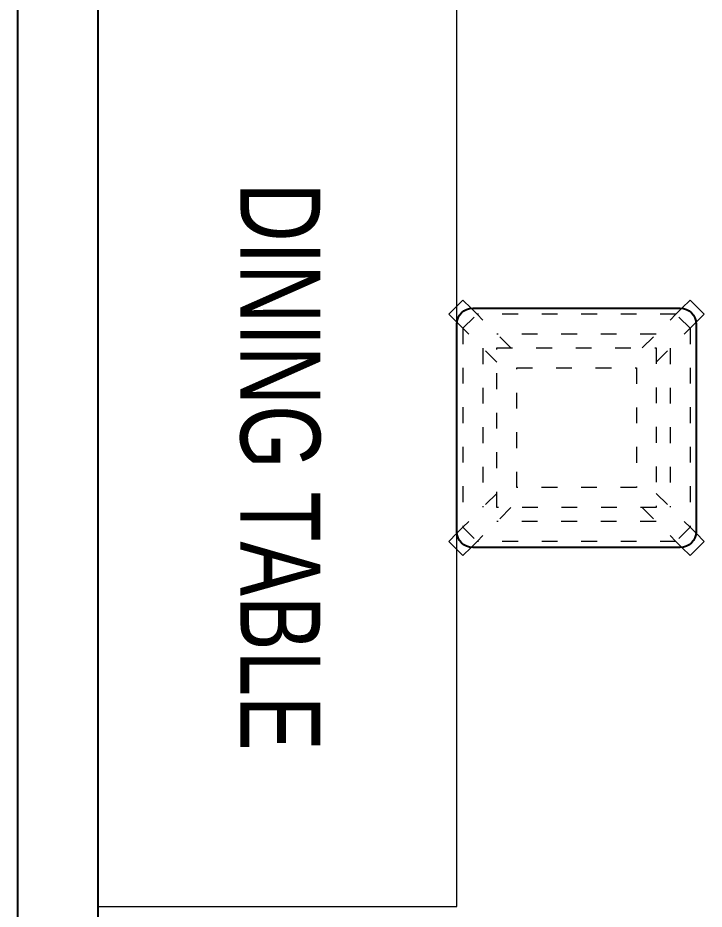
# Model space of a CAD drawing. Header units: feet. Extents: x 9100201 to 9130972, y -7060626 to -7048050.
# Drawn here: x 9121714 to 9122574, y -7052852 to -7051735 of the extents above; entities that cross this region are included whole.
import ezdxf

# ---------------------------------------------------------------- set-up
doc = ezdxf.new("R2010")
doc.units = ezdxf.units.FT
doc.header["$LTSCALE"] = 33
doc.header["$MEASUREMENT"] = 0
doc.linetypes.add('ACAD_ISO03W100', pattern=[30, 12, -18])
for name, color, linetype, lineweight in [('LENS-PARTITION', 21, 'Continuous', 25), ('LENS-TEXT', 31, 'Continuous', 5), ('LK-FF&E WALL', 1, 'Continuous', 9), ('LN-ELEVATION-1', 81, 'Continuous', 25), ('LN-ELEVATION-3', 125, 'Continuous', 18), ('LN-ELEVATION-5', 167, 'Continuous', 5)]:
    doc.layers.add(name, color=color, linetype=linetype, lineweight=lineweight)
doc.styles.add('LK TXT', font='GILC____.TTF', dxfattribs={"height": 100})

# ---------------------------------------------------------------- blocks, each defined once
blk = doc.blocks.new('Stool')
at = {"layer": 'LN-ELEVATION-1', "ltscale": 0.5}
blk.add_lwpolyline([(-130, 300), (130, 300, -0.4142135623730951), (150, 280), (150, 20, -0.4142135623730951), (130, 0), (-130, 0, -0.4142135623730951), (-150, 20), (-150, 280, -0.4142135623730951)], format="xyb", close=True, dxfattribs=at)
at = {"layer": 'LN-ELEVATION-3', "linetype": 'ACAD_ISO03W100', "ltscale": 0.05}
for p, q in [((-82.3223304701969, 250), (-124.6966991401277, 292.374368671095)), ((-124.696699141059, 292.3743686703965), (124.6966991401277, 292.374368671095)), ((82.3223304701969, 250), (124.6966991401277, 292.374368671095)), ((-100, 232.3223304701969), (-142.3743686703965, 274.6966991415247)), ((-142.3743686708621, 274.6966991410591), (-142.3743686708621, 25.30330085894093)), ((100, 232.3223304701969), (142.3743686703965, 274.6966991415247)), ((142.3743686708621, 274.6966991410591), (142.3743686708621, 25.30330085894093)), ((-99.69669914059341, 267.3743686703965), (99.69669913966209, 267.374368671095)), ((-117.3743686703965, 249.6966991408263), (-117.3743686703965, 50.30330085847527)), ((117.3743686703965, 249.6966991408263), (117.3743686703965, 50.30330085847527)), ((-100, 67.67766952980308), (-142.3743686703965, 25.30330085847527)), ((100, 67.67766952980308), (142.3743686703965, 25.30330085847527)), ((-82.3223304701969, 50), (-124.6966991401277, 7.625631328905001)), ((82.3223304701969, 50), (124.6966991401277, 7.625631328905001)), ((-99.69669914059341, 32.62563132960349), (99.69669913966209, 32.625631328905)), ((-124.696699141059, 7.625631329603493), (124.6966991401277, 7.625631328905001))]:
    blk.add_line(p, q, dxfattribs=at)
for points in [[(-132.2008663183078, 299.8785358476453), (-124.696699141059, 292.3743686703965), (-142.3743686708621, 274.6966991410591), (-149.8785358476452, 282.200866318075)], [(132.2008663183078, 299.8785358476453), (124.696699141059, 292.3743686703965), (142.3743686708621, 274.6966991410591), (149.8785358476452, 282.200866318075)], [(-132.2008663183078, 0.1214641523547471), (-124.696699141059, 7.625631329603493), (-142.3743686708621, 25.30330085894093), (-149.8785358476452, 17.79913368192501)], [(132.2008663183078, 0.1214641523547471), (124.696699141059, 7.625631329603493), (142.3743686708621, 25.30330085894093), (149.8785358476452, 17.79913368192501)]]:
    blk.add_lwpolyline(points, dxfattribs=at)
for points in [[(-100, 250), (100, 250), (100, 50), (-100, 50)], [(-75, 225), (75, 225), (75, 75), (-75, 75)]]:
    blk.add_lwpolyline(points, close=True, dxfattribs=at)
at = {"layer": 'LN-ELEVATION-5', "ltscale": 0.5}
for points in [[(-149.8785358476452, 282.200866318075), (-160.0520382001996, 292.3743686706293), (-142.3743686708621, 310.0520381999668), (-132.2008663183078, 299.8785358478781)], [(149.8785358476452, 282.200866318075), (160.0520382001996, 292.3743686706293), (142.3743686708621, 310.0520381999668), (132.2008663183078, 299.8785358478781)], [(-149.8785358476452, 17.79913368192501), (-160.0520382001996, 7.625631329370662), (-142.3743686708621, -10.05203819996677), (-132.2008663183078, 0.1214641521219164)], [(149.8785358476452, 17.79913368192501), (160.0520382001996, 7.625631329370662), (142.3743686708621, -10.05203819996677), (132.2008663183078, 0.1214641521219164)]]:
    blk.add_lwpolyline(points, dxfattribs=at)

msp = doc.modelspace()

# ---------------------------------------------------------------- linework, layer by layer
at = {"layer": 'LENS-PARTITION', "elevation": 5.0616035e-09}
msp.add_lwpolyline([(9121713.921399934, -7051588.300482592), (9121814.380962497, -7051588.300482592), (9121814.380962497, -7053305.980097925), (9121713.921399934, -7053305.980097925)], close=True, dxfattribs=at)
at = {"layer": 'LK-FF&E WALL', "elevation": 5.0616035e-09}
msp.add_lwpolyline([(9121814.380962497, -7051649.049528175), (9121814.380962497, -7052849.049528175), (9122264.380962497, -7052849.049528175), (9122264.380962497, -7051649.049528175)], close=True, dxfattribs=at)

# ---------------------------------------------------------------- block references
at = {"layer": 'LK-FF&E WALL', "rotation": 270}
msp.add_blockref('Stool', (9122264.380962497, -7052249.049528175, 5.0616035e-09), dxfattribs=at)

# ---------------------------------------------------------------- texts
at = {"layer": 'LENS-TEXT', "color": 0, "linetype": 'Continuous', "ltscale": 3, "insert": (9122042.39080926, -7052297.617646509, 5.0616035e-09), "char_height": 100, "attachment_point": 5, "rotation": 269.99999999999994, "style": 'LK TXT'}
msp.add_mtext_dynamic_manual_height_columns('DINING TABLE', width=783.9636358173434, gutter_width=0.9999999999999992, heights=[0], dxfattribs=at)

doc.saveas('drawing.dxf')
